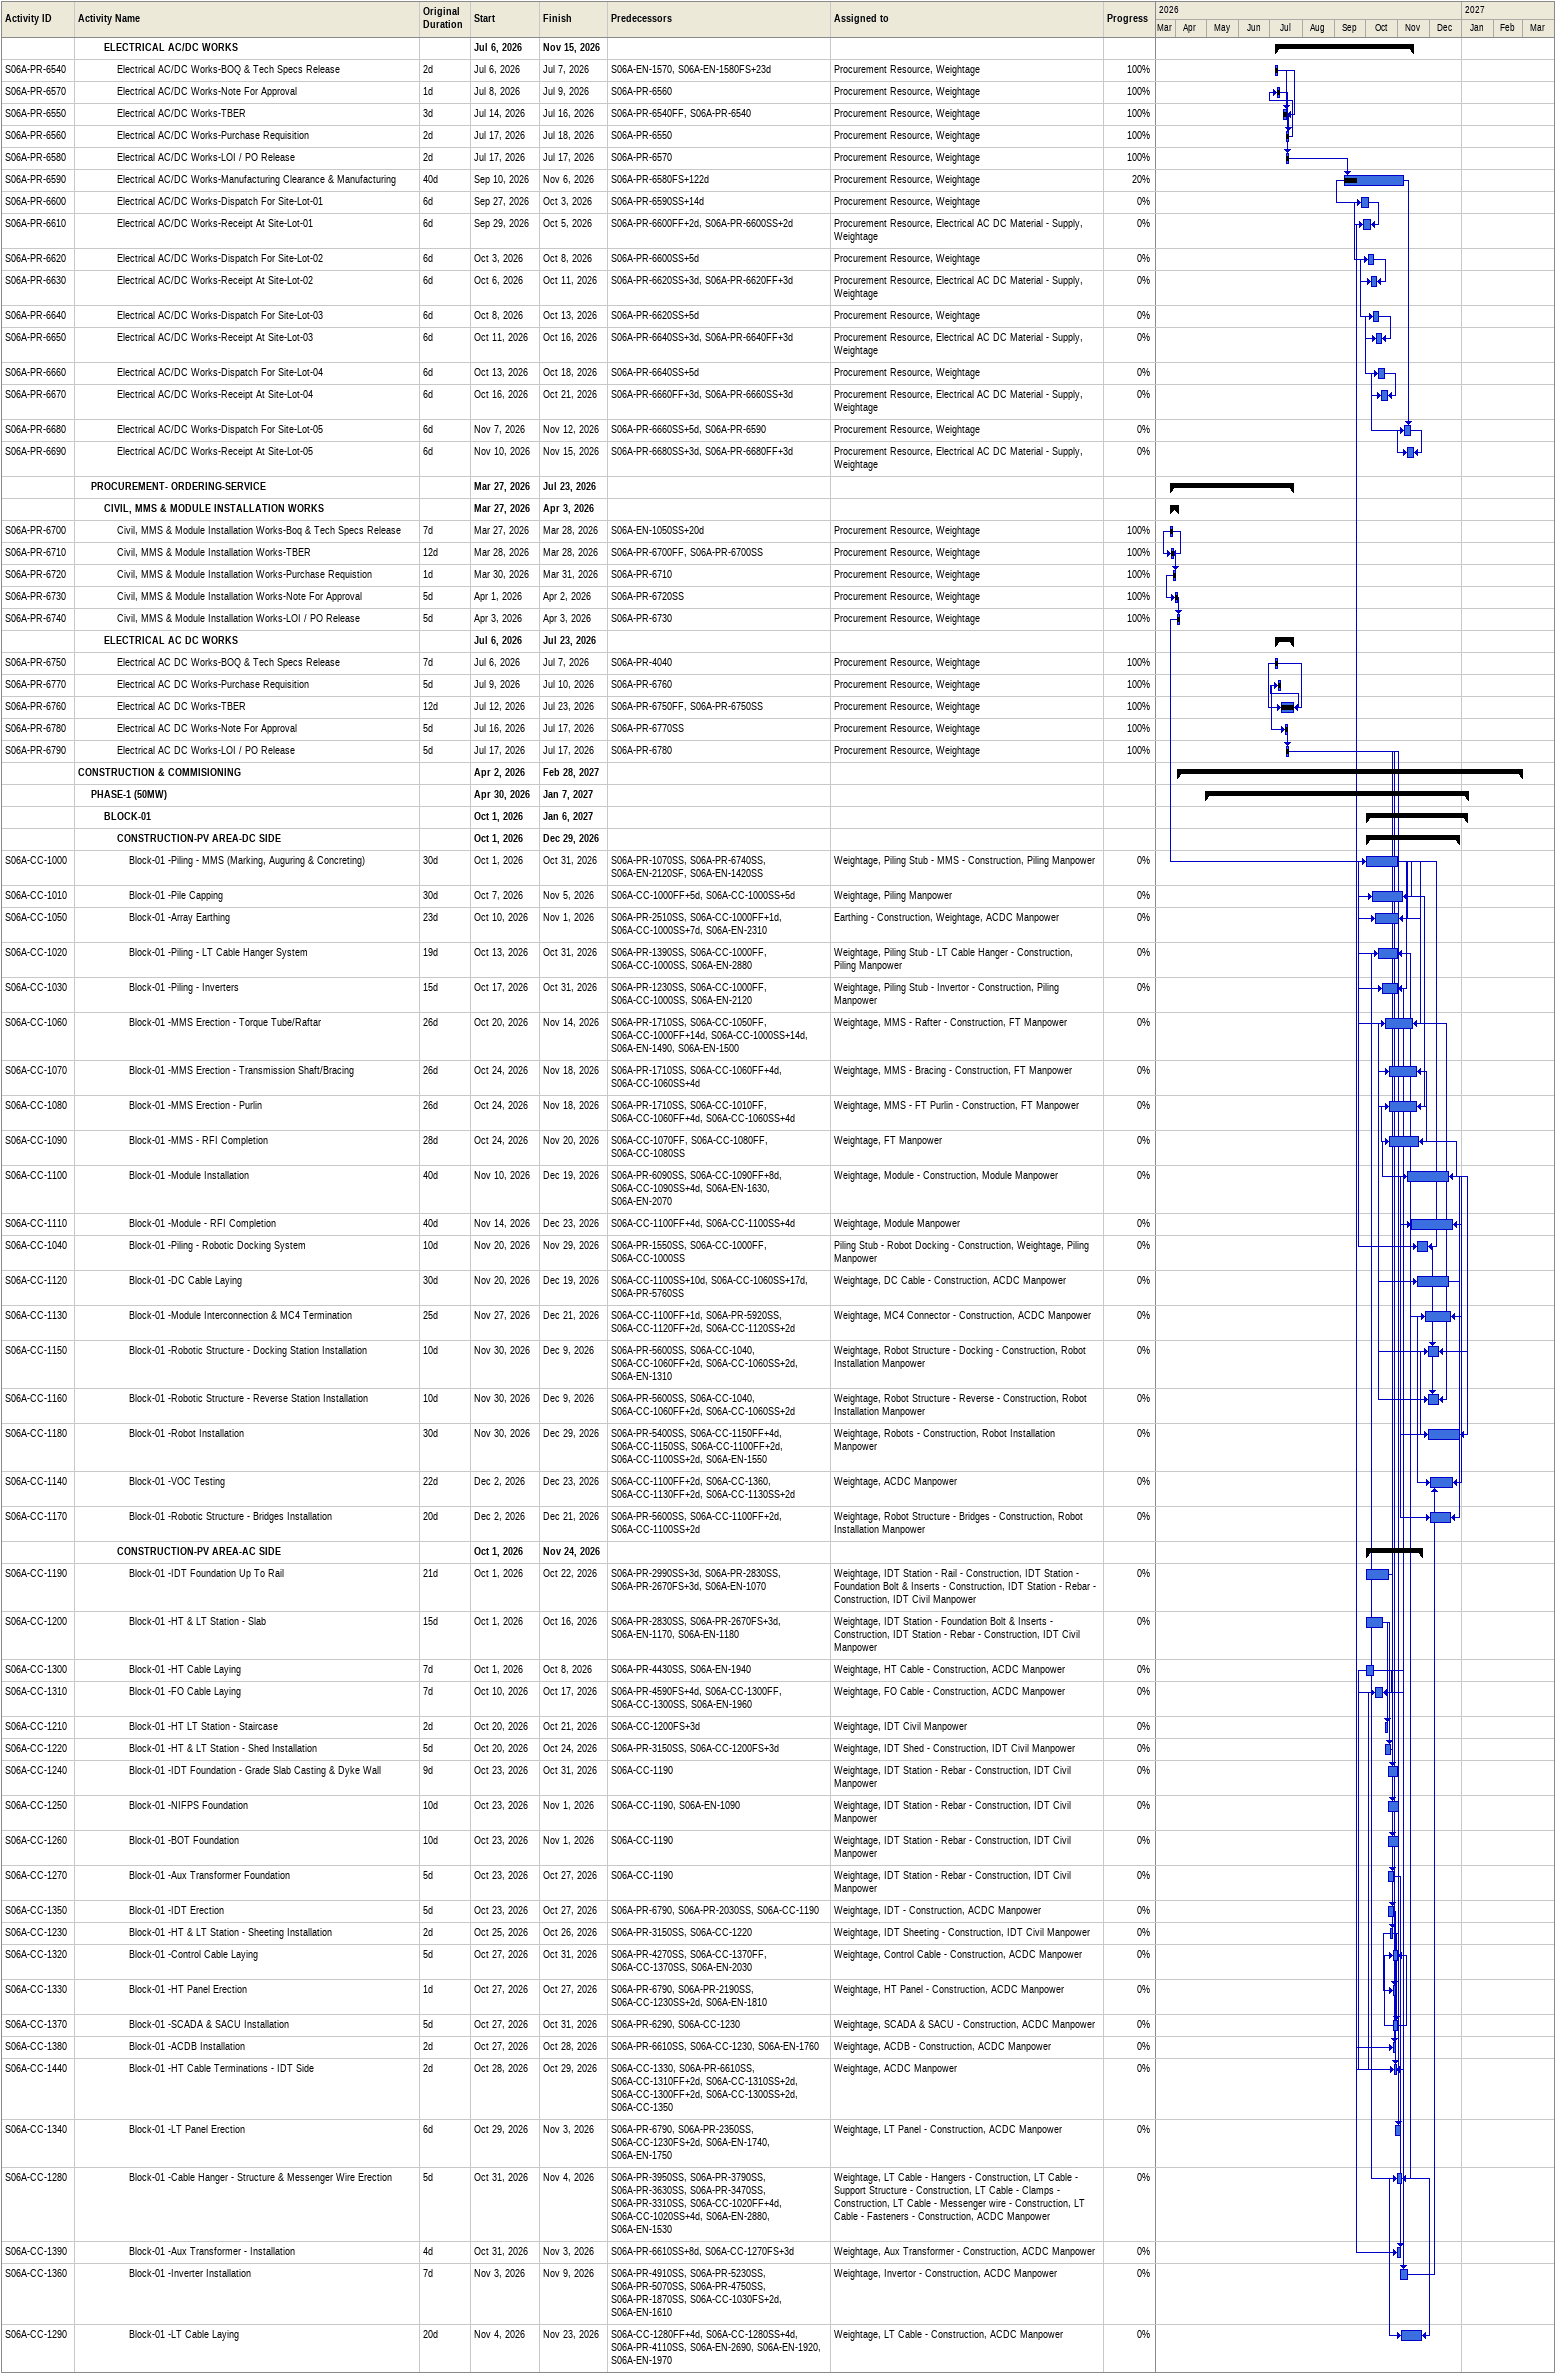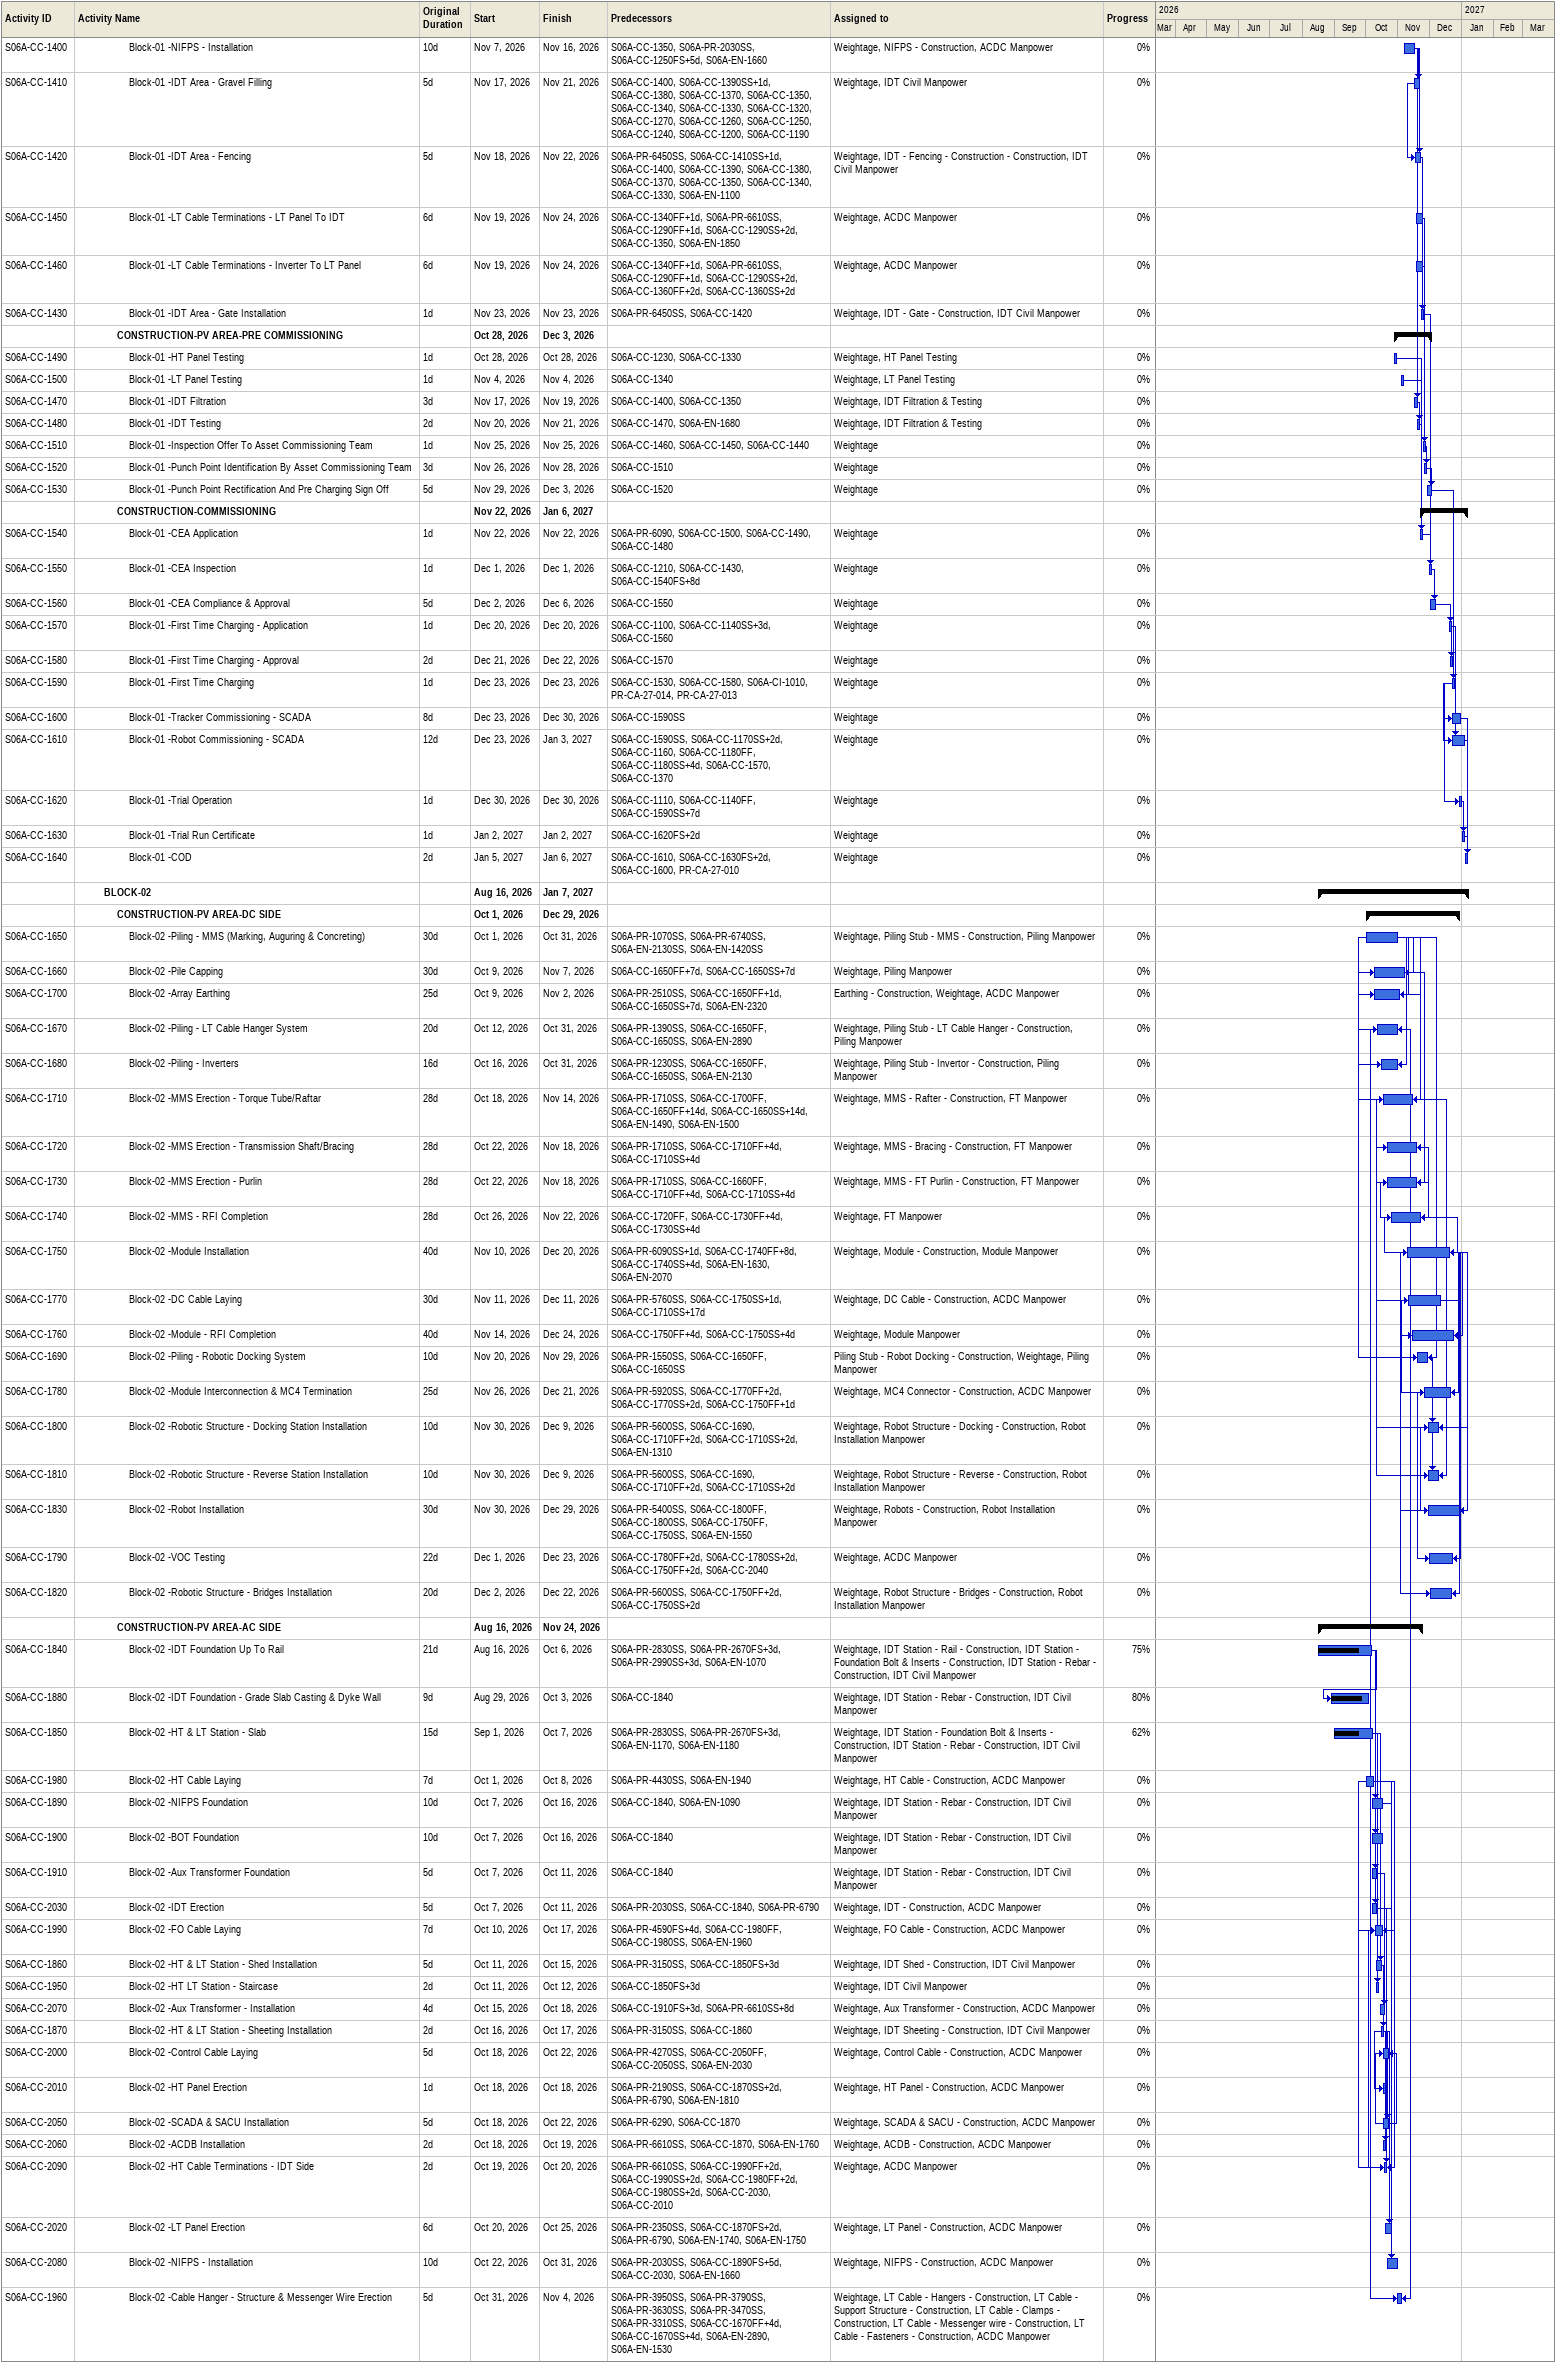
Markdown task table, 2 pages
| ID | Level | Task | Original duration | Start | Finish | Predecessors | Resources | % complete |
|---|---|---|---|---|---|---|---|---|
|  | 3 | **ELECTRICAL AC/DC WORKS** |  | 2026-07-06 | 2026-11-15 |  |  |  |
| S06A-PR-6540 | 4 | Electrical AC/DC Works-BOQ & Tech Specs Release | 2d | 2026-07-06 | 2026-07-07 | S06A-EN-1570, S06A-EN-1580FS+23d | Procurement Resource, Weightage | 100 |
| S06A-PR-6570 | 4 | Electrical AC/DC Works-Note For Approval | 1d | 2026-07-08 | 2026-07-09 | S06A-PR-6560 | Procurement Resource, Weightage | 100 |
| S06A-PR-6550 | 4 | Electrical AC/DC Works-TBER | 3d | 2026-07-14 | 2026-07-16 | S06A-PR-6540FF, S06A-PR-6540 | Procurement Resource, Weightage | 100 |
| S06A-PR-6560 | 4 | Electrical AC/DC Works-Purchase Requisition | 2d | 2026-07-17 | 2026-07-18 | S06A-PR-6550 | Procurement Resource, Weightage | 100 |
| S06A-PR-6580 | 4 | Electrical AC/DC Works-LOI / PO Release | 2d | 2026-07-17 | 2026-07-17 | S06A-PR-6570 | Procurement Resource, Weightage | 100 |
| S06A-PR-6590 | 4 | Electrical AC/DC Works-Manufacturing Clearance & Manufacturing | 40d | 2026-09-10 | 2026-11-06 | S06A-PR-6580FS+122d | Procurement Resource, Weightage | 20 |
| S06A-PR-6600 | 4 | Electrical AC/DC Works-Dispatch For Site-Lot-01 | 6d | 2026-09-27 | 2026-10-03 | S06A-PR-6590SS+14d | Procurement Resource, Weightage | 0 |
| S06A-PR-6610 | 4 | Electrical AC/DC Works-Receipt At Site-Lot-01 | 6d | 2026-09-29 | 2026-10-05 | S06A-PR-6600FF+2d, S06A-PR-6600SS+2d | Procurement Resource, Electrical AC DC Material - Supply, Weightage | 0 |
| S06A-PR-6620 | 4 | Electrical AC/DC Works-Dispatch For Site-Lot-02 | 6d | 2026-10-03 | 2026-10-08 | S06A-PR-6600SS+5d | Procurement Resource, Weightage | 0 |
| S06A-PR-6630 | 4 | Electrical AC/DC Works-Receipt At Site-Lot-02 | 6d | 2026-10-06 | 2026-10-11 | S06A-PR-6620SS+3d, S06A-PR-6620FF+3d | Procurement Resource, Electrical AC DC Material - Supply, Weightage | 0 |
| S06A-PR-6640 | 4 | Electrical AC/DC Works-Dispatch For Site-Lot-03 | 6d | 2026-10-08 | 2026-10-13 | S06A-PR-6620SS+5d | Procurement Resource, Weightage | 0 |
| S06A-PR-6650 | 4 | Electrical AC/DC Works-Receipt At Site-Lot-03 | 6d | 2026-10-11 | 2026-10-16 | S06A-PR-6640SS+3d, S06A-PR-6640FF+3d | Procurement Resource, Electrical AC DC Material - Supply, Weightage | 0 |
| S06A-PR-6660 | 4 | Electrical AC/DC Works-Dispatch For Site-Lot-04 | 6d | 2026-10-13 | 2026-10-18 | S06A-PR-6640SS+5d | Procurement Resource, Weightage | 0 |
| S06A-PR-6670 | 4 | Electrical AC/DC Works-Receipt At Site-Lot-04 | 6d | 2026-10-16 | 2026-10-21 | S06A-PR-6660FF+3d, S06A-PR-6660SS+3d | Procurement Resource, Electrical AC DC Material - Supply, Weightage | 0 |
| S06A-PR-6680 | 4 | Electrical AC/DC Works-Dispatch For Site-Lot-05 | 6d | 2026-11-07 | 2026-11-12 | S06A-PR-6660SS+5d, S06A-PR-6590 | Procurement Resource, Weightage | 0 |
| S06A-PR-6690 | 4 | Electrical AC/DC Works-Receipt At Site-Lot-05 | 6d | 2026-11-10 | 2026-11-15 | S06A-PR-6680SS+3d, S06A-PR-6680FF+3d | Procurement Resource, Electrical AC DC Material - Supply, Weightage | 0 |
|  | 2 | **PROCUREMENT- ORDERING-SERVICE** |  | 2026-03-27 | 2026-07-23 |  |  |  |
|  | 3 | **CIVIL, MMS & MODULE INSTALLATION WORKS** |  | 2026-03-27 | 2026-04-03 |  |  |  |
| S06A-PR-6700 | 4 | Civil, MMS & Module Installation Works-Boq & Tech Specs Release | 7d | 2026-03-27 | 2026-03-28 | S06A-EN-1050SS+20d | Procurement Resource, Weightage | 100 |
| S06A-PR-6710 | 4 | Civil, MMS & Module Installation Works-TBER | 12d | 2026-03-28 | 2026-03-28 | S06A-PR-6700FF, S06A-PR-6700SS | Procurement Resource, Weightage | 100 |
| S06A-PR-6720 | 4 | Civil, MMS & Module Installation Works-Purchase Requistion | 1d | 2026-03-30 | 2026-03-31 | S06A-PR-6710 | Procurement Resource, Weightage | 100 |
| S06A-PR-6730 | 4 | Civil, MMS & Module Installation Works-Note For Approval | 5d | 2026-04-01 | 2026-04-02 | S06A-PR-6720SS | Procurement Resource, Weightage | 100 |
| S06A-PR-6740 | 4 | Civil, MMS & Module Installation Works-LOI / PO Release | 5d | 2026-04-03 | 2026-04-03 | S06A-PR-6730 | Procurement Resource, Weightage | 100 |
|  | 3 | **ELECTRICAL AC DC WORKS** |  | 2026-07-06 | 2026-07-23 |  |  |  |
| S06A-PR-6750 | 4 | Electrical AC DC Works-BOQ & Tech Specs Release | 7d | 2026-07-06 | 2026-07-07 | S06A-PR-4040 | Procurement Resource, Weightage | 100 |
| S06A-PR-6770 | 4 | Electrical AC DC Works-Purchase Requisition | 5d | 2026-07-09 | 2026-07-10 | S06A-PR-6760 | Procurement Resource, Weightage | 100 |
| S06A-PR-6760 | 4 | Electrical AC DC Works-TBER | 12d | 2026-07-12 | 2026-07-23 | S06A-PR-6750FF, S06A-PR-6750SS | Procurement Resource, Weightage | 100 |
| S06A-PR-6780 | 4 | Electrical AC DC Works-Note For Approval | 5d | 2026-07-16 | 2026-07-17 | S06A-PR-6770SS | Procurement Resource, Weightage | 100 |
| S06A-PR-6790 | 4 | Electrical AC DC Works-LOI / PO Release | 5d | 2026-07-17 | 2026-07-17 | S06A-PR-6780 | Procurement Resource, Weightage | 100 |
|  | 1 | **CONSTRUCTION & COMMISIONING** |  | 2026-04-02 | 2027-02-28 |  |  |  |
|  | 2 | **PHASE-1 (50MW)** |  | 2026-04-30 | 2027-01-07 |  |  |  |
|  | 3 | **BLOCK-01** |  | 2026-10-01 | 2027-01-06 |  |  |  |
|  | 4 | **CONSTRUCTION-PV AREA-DC SIDE** |  | 2026-10-01 | 2026-12-29 |  |  |  |
| S06A-CC-1000 | 5 | Block-01 -Piling - MMS (Marking, Auguring & Concreting) | 30d | 2026-10-01 | 2026-10-31 | S06A-PR-1070SS, S06A-PR-6740SS, S06A-EN-2120SF, S06A-EN-1420SS | Weightage, Piling Stub - MMS - Construction, Piling Manpower | 0 |
| S06A-CC-1010 | 5 | Block-01 -Pile Capping | 30d | 2026-10-07 | 2026-11-05 | S06A-CC-1000FF+5d, S06A-CC-1000SS+5d | Weightage, Piling Manpower | 0 |
| S06A-CC-1050 | 5 | Block-01 -Array Earthing | 23d | 2026-10-10 | 2026-11-01 | S06A-PR-2510SS, S06A-CC-1000FF+1d, S06A-CC-1000SS+7d, S06A-EN-2310 | Earthing - Construction, Weightage, ACDC Manpower | 0 |
| S06A-CC-1020 | 5 | Block-01 -Piling - LT Cable Hanger System | 19d | 2026-10-13 | 2026-10-31 | S06A-PR-1390SS, S06A-CC-1000FF, S06A-CC-1000SS, S06A-EN-2880 | Weightage, Piling Stub - LT Cable Hanger - Construction, Piling Manpower | 0 |
| S06A-CC-1030 | 5 | Block-01 -Piling - Inverters | 15d | 2026-10-17 | 2026-10-31 | S06A-PR-1230SS, S06A-CC-1000FF, S06A-CC-1000SS, S06A-EN-2120 | Weightage, Piling Stub - Invertor - Construction, Piling Manpower | 0 |
| S06A-CC-1060 | 5 | Block-01 -MMS Erection - Torque Tube/Raftar | 26d | 2026-10-20 | 2026-11-14 | S06A-PR-1710SS, S06A-CC-1050FF, S06A-CC-1000FF+14d, S06A-CC-1000SS+14d, S06A-EN-1490, S06A-EN-1500 | Weightage, MMS - Rafter - Construction, FT Manpower | 0 |
| S06A-CC-1070 | 5 | Block-01 -MMS Erection - Transmission Shaft/Bracing | 26d | 2026-10-24 | 2026-11-18 | S06A-PR-1710SS, S06A-CC-1060FF+4d, S06A-CC-1060SS+4d | Weightage, MMS - Bracing - Construction, FT Manpower | 0 |
| S06A-CC-1080 | 5 | Block-01 -MMS Erection - Purlin | 26d | 2026-10-24 | 2026-11-18 | S06A-PR-1710SS, S06A-CC-1010FF, S06A-CC-1060FF+4d, S06A-CC-1060SS+4d | Weightage, MMS - FT Purlin - Construction, FT Manpower | 0 |
| S06A-CC-1090 | 5 | Block-01 -MMS - RFI Completion | 28d | 2026-10-24 | 2026-11-20 | S06A-CC-1070FF, S06A-CC-1080FF, S06A-CC-1080SS | Weightage, FT Manpower | 0 |
| S06A-CC-1100 | 5 | Block-01 -Module Installation | 40d | 2026-11-10 | 2026-12-19 | S06A-PR-6090SS, S06A-CC-1090FF+8d, S06A-CC-1090SS+4d, S06A-EN-1630, S06A-EN-2070 | Weightage, Module - Construction, Module Manpower | 0 |
| S06A-CC-1110 | 5 | Block-01 -Module - RFI Completion | 40d | 2026-11-14 | 2026-12-23 | S06A-CC-1100FF+4d, S06A-CC-1100SS+4d | Weightage, Module Manpower | 0 |
| S06A-CC-1040 | 5 | Block-01 -Piling - Robotic Docking System | 10d | 2026-11-20 | 2026-11-29 | S06A-PR-1550SS, S06A-CC-1000FF, S06A-CC-1000SS | Piling Stub - Robot Docking - Construction, Weightage, Piling Manpower | 0 |
| S06A-CC-1120 | 5 | Block-01 -DC Cable Laying | 30d | 2026-11-20 | 2026-12-19 | S06A-CC-1100SS+10d, S06A-CC-1060SS+17d, S06A-PR-5760SS | Weightage, DC Cable - Construction, ACDC Manpower | 0 |
| S06A-CC-1130 | 5 | Block-01 -Module Interconnection & MC4 Termination | 25d | 2026-11-27 | 2026-12-21 | S06A-CC-1100FF+1d, S06A-PR-5920SS, S06A-CC-1120FF+2d, S06A-CC-1120SS+2d | Weightage, MC4 Connector - Construction, ACDC Manpower | 0 |
| S06A-CC-1150 | 5 | Block-01 -Robotic Structure - Docking Station Installation | 10d | 2026-11-30 | 2026-12-09 | S06A-PR-5600SS, S06A-CC-1040, S06A-CC-1060FF+2d, S06A-CC-1060SS+2d, S06A-EN-1310 | Weightage, Robot Structure - Docking - Construction, Robot Installation Manpower | 0 |
| S06A-CC-1160 | 5 | Block-01 -Robotic Structure - Reverse Station Installation | 10d | 2026-11-30 | 2026-12-09 | S06A-PR-5600SS, S06A-CC-1040, S06A-CC-1060FF+2d, S06A-CC-1060SS+2d | Weightage, Robot Structure - Reverse - Construction, Robot Installation Manpower | 0 |
| S06A-CC-1180 | 5 | Block-01 -Robot Installation | 30d | 2026-11-30 | 2026-12-29 | S06A-PR-5400SS, S06A-CC-1150FF+4d, S06A-CC-1150SS, S06A-CC-1100FF+2d, S06A-CC-1100SS+2d, S06A-EN-1550 | Weightage, Robots - Construction, Robot Installation Manpower | 0 |
| S06A-CC-1140 | 5 | Block-01 -VOC Testing | 22d | 2026-12-02 | 2026-12-23 | S06A-CC-1100FF+2d, S06A-CC-1360, S06A-CC-1130FF+2d, S06A-CC-1130SS+2d | Weightage, ACDC Manpower | 0 |
| S06A-CC-1170 | 5 | Block-01 -Robotic Structure - Bridges Installation | 20d | 2026-12-02 | 2026-12-21 | S06A-PR-5600SS, S06A-CC-1100FF+2d, S06A-CC-1100SS+2d | Weightage, Robot Structure - Bridges - Construction, Robot Installation Manpower | 0 |
|  | 4 | **CONSTRUCTION-PV AREA-AC SIDE** |  | 2026-10-01 | 2026-11-24 |  |  |  |
| S06A-CC-1190 | 5 | Block-01 -IDT Foundation Up To Rail | 21d | 2026-10-01 | 2026-10-22 | S06A-PR-2990SS+3d, S06A-PR-2830SS, S06A-PR-2670FS+3d, S06A-EN-1070 | Weightage, IDT Station - Rail - Construction, IDT Station - Foundation Bolt & Inserts - Construction, IDT Station - Rebar - Construction, IDT Civil Manpower | 0 |
| S06A-CC-1200 | 5 | Block-01 -HT & LT Station - Slab | 15d | 2026-10-01 | 2026-10-16 | S06A-PR-2830SS, S06A-PR-2670FS+3d, S06A-EN-1170, S06A-EN-1180 | Weightage, IDT Station - Foundation Bolt & Inserts - Construction, IDT Station - Rebar - Construction, IDT Civil Manpower | 0 |
| S06A-CC-1300 | 5 | Block-01 -HT Cable Laying | 7d | 2026-10-01 | 2026-10-08 | S06A-PR-4430SS, S06A-EN-1940 | Weightage, HT Cable - Construction, ACDC Manpower | 0 |
| S06A-CC-1310 | 5 | Block-01 -FO Cable Laying | 7d | 2026-10-10 | 2026-10-17 | S06A-PR-4590FS+4d, S06A-CC-1300FF, S06A-CC-1300SS, S06A-EN-1960 | Weightage, FO Cable - Construction, ACDC Manpower | 0 |
| S06A-CC-1210 | 5 | Block-01 -HT LT Station - Staircase | 2d | 2026-10-20 | 2026-10-21 | S06A-CC-1200FS+3d | Weightage, IDT Civil Manpower | 0 |
| S06A-CC-1220 | 5 | Block-01 -HT & LT Station - Shed Installation | 5d | 2026-10-20 | 2026-10-24 | S06A-PR-3150SS, S06A-CC-1200FS+3d | Weightage, IDT Shed - Construction, IDT Civil Manpower | 0 |
| S06A-CC-1240 | 5 | Block-01 -IDT Foundation - Grade Slab Casting & Dyke Wall | 9d | 2026-10-23 | 2026-10-31 | S06A-CC-1190 | Weightage, IDT Station - Rebar - Construction, IDT Civil Manpower | 0 |
| S06A-CC-1250 | 5 | Block-01 -NIFPS Foundation | 10d | 2026-10-23 | 2026-11-01 | S06A-CC-1190, S06A-EN-1090 | Weightage, IDT Station - Rebar - Construction, IDT Civil Manpower | 0 |
| S06A-CC-1260 | 5 | Block-01 -BOT Foundation | 10d | 2026-10-23 | 2026-11-01 | S06A-CC-1190 | Weightage, IDT Station - Rebar - Construction, IDT Civil Manpower | 0 |
| S06A-CC-1270 | 5 | Block-01 -Aux Transformer Foundation | 5d | 2026-10-23 | 2026-10-27 | S06A-CC-1190 | Weightage, IDT Station - Rebar - Construction, IDT Civil Manpower | 0 |
| S06A-CC-1350 | 5 | Block-01 -IDT Erection | 5d | 2026-10-23 | 2026-10-27 | S06A-PR-6790, S06A-PR-2030SS, S06A-CC-1190 | Weightage, IDT - Construction, ACDC Manpower | 0 |
| S06A-CC-1230 | 5 | Block-01 -HT & LT Station - Sheeting Installation | 2d | 2026-10-25 | 2026-10-26 | S06A-PR-3150SS, S06A-CC-1220 | Weightage, IDT Sheeting - Construction, IDT Civil Manpower | 0 |
| S06A-CC-1320 | 5 | Block-01 -Control Cable Laying | 5d | 2026-10-27 | 2026-10-31 | S06A-PR-4270SS, S06A-CC-1370FF, S06A-CC-1370SS, S06A-EN-2030 | Weightage, Control Cable - Construction, ACDC Manpower | 0 |
| S06A-CC-1330 | 5 | Block-01 -HT Panel Erection | 1d | 2026-10-27 | 2026-10-27 | S06A-PR-6790, S06A-PR-2190SS, S06A-CC-1230SS+2d, S06A-EN-1810 | Weightage, HT Panel - Construction, ACDC Manpower | 0 |
| S06A-CC-1370 | 5 | Block-01 -SCADA & SACU Installation | 5d | 2026-10-27 | 2026-10-31 | S06A-PR-6290, S06A-CC-1230 | Weightage, SCADA & SACU - Construction, ACDC Manpower | 0 |
| S06A-CC-1380 | 5 | Block-01 -ACDB Installation | 2d | 2026-10-27 | 2026-10-28 | S06A-PR-6610SS, S06A-CC-1230, S06A-EN-1760 | Weightage, ACDB - Construction, ACDC Manpower | 0 |
| S06A-CC-1440 | 5 | Block-01 -HT Cable Terminations - IDT Side | 2d | 2026-10-28 | 2026-10-29 | S06A-CC-1330, S06A-PR-6610SS, S06A-CC-1310FF+2d, S06A-CC-1310SS+2d, S06A-CC-1300FF+2d, S06A-CC-1300SS+2d, S06A-CC-1350 | Weightage, ACDC Manpower | 0 |
| S06A-CC-1340 | 5 | Block-01 -LT Panel Erection | 6d | 2026-10-29 | 2026-11-03 | S06A-PR-6790, S06A-PR-2350SS, S06A-CC-1230FS+2d, S06A-EN-1740, S06A-EN-1750 | Weightage, LT Panel - Construction, ACDC Manpower | 0 |
| S06A-CC-1280 | 5 | Block-01 -Cable Hanger - Structure & Messenger Wire Erection | 5d | 2026-10-31 | 2026-11-04 | S06A-PR-3950SS, S06A-PR-3790SS, S06A-PR-3630SS, S06A-PR-3470SS, S06A-PR-3310SS, S06A-CC-1020FF+4d, S06A-CC-1020SS+4d, S06A-EN-2880, S06A-EN-1530 | Weightage, LT Cable - Hangers - Construction, LT Cable - Support Structure - Construction, LT Cable - Clamps - Construction, LT Cable - Messenger wire - Construction, LT Cable - Fasteners - Construction, ACDC Manpower | 0 |
| S06A-CC-1390 | 5 | Block-01 -Aux Transformer - Installation | 4d | 2026-10-31 | 2026-11-03 | S06A-PR-6610SS+8d, S06A-CC-1270FS+3d | Weightage, Aux Transformer - Construction, ACDC Manpower | 0 |
| S06A-CC-1360 | 5 | Block-01 -Inverter Installation | 7d | 2026-11-03 | 2026-11-09 | S06A-PR-4910SS, S06A-PR-5230SS, S06A-PR-5070SS, S06A-PR-4750SS, S06A-PR-1870SS, S06A-CC-1030FS+2d, S06A-EN-1610 | Weightage, Invertor - Construction, ACDC Manpower | 0 |
| S06A-CC-1290 | 5 | Block-01 -LT Cable Laying | 20d | 2026-11-04 | 2026-11-23 | S06A-CC-1280FF+4d, S06A-CC-1280SS+4d, S06A-PR-4110SS, S06A-EN-2690, S06A-EN-1920, S06A-EN-1970 | Weightage, LT Cable - Construction, ACDC Manpower | 0 |
| S06A-CC-1400 | 5 | Block-01 -NIFPS - Installation | 10d | 2026-11-07 | 2026-11-16 | S06A-CC-1350, S06A-PR-2030SS, S06A-CC-1250FS+5d, S06A-EN-1660 | Weightage, NIFPS - Construction, ACDC Manpower | 0 |
| S06A-CC-1410 | 5 | Block-01 -IDT Area - Gravel Filling | 5d | 2026-11-17 | 2026-11-21 | S06A-CC-1400, S06A-CC-1390SS+1d, S06A-CC-1380, S06A-CC-1370, S06A-CC-1350, S06A-CC-1340, S06A-CC-1330, S06A-CC-1320, S06A-CC-1270, S06A-CC-1260, S06A-CC-1250, S06A-CC-1240, S06A-CC-1200, S06A-CC-1190 | Weightage, IDT Civil Manpower | 0 |
| S06A-CC-1420 | 5 | Block-01 -IDT Area - Fencing | 5d | 2026-11-18 | 2026-11-22 | S06A-PR-6450SS, S06A-CC-1410SS+1d, S06A-CC-1400, S06A-CC-1390, S06A-CC-1380, S06A-CC-1370, S06A-CC-1350, S06A-CC-1340, S06A-CC-1330, S06A-EN-1100 | Weightage, IDT - Fencing - Construction - Construction, IDT Civil Manpower | 0 |
| S06A-CC-1450 | 5 | Block-01 -LT Cable Terminations - LT Panel To IDT | 6d | 2026-11-19 | 2026-11-24 | S06A-CC-1340FF+1d, S06A-PR-6610SS, S06A-CC-1290FF+1d, S06A-CC-1290SS+2d, S06A-CC-1350, S06A-EN-1850 | Weightage, ACDC Manpower | 0 |
| S06A-CC-1460 | 5 | Block-01 -LT Cable Terminations - Inverter To LT Panel | 6d | 2026-11-19 | 2026-11-24 | S06A-CC-1340FF+1d, S06A-PR-6610SS, S06A-CC-1290FF+1d, S06A-CC-1290SS+2d, S06A-CC-1360FF+2d, S06A-CC-1360SS+2d | Weightage, ACDC Manpower | 0 |
| S06A-CC-1430 | 5 | Block-01 -IDT Area - Gate Installation | 1d | 2026-11-23 | 2026-11-23 | S06A-PR-6450SS, S06A-CC-1420 | Weightage, IDT - Gate - Construction, IDT Civil Manpower | 0 |
|  | 4 | **CONSTRUCTION-PV AREA-PRE COMMISSIONING** |  | 2026-10-28 | 2026-12-03 |  |  |  |
| S06A-CC-1490 | 5 | Block-01 -HT Panel Testing | 1d | 2026-10-28 | 2026-10-28 | S06A-CC-1230, S06A-CC-1330 | Weightage, HT Panel Testing | 0 |
| S06A-CC-1500 | 5 | Block-01 -LT Panel Testing | 1d | 2026-11-04 | 2026-11-04 | S06A-CC-1340 | Weightage, LT Panel Testing | 0 |
| S06A-CC-1470 | 5 | Block-01 -IDT Filtration | 3d | 2026-11-17 | 2026-11-19 | S06A-CC-1400, S06A-CC-1350 | Weightage, IDT Filtration & Testing | 0 |
| S06A-CC-1480 | 5 | Block-01 -IDT Testing | 2d | 2026-11-20 | 2026-11-21 | S06A-CC-1470, S06A-EN-1680 | Weightage, IDT Filtration & Testing | 0 |
| S06A-CC-1510 | 5 | Block-01 -Inspection Offer To Asset Commissioning Team | 1d | 2026-11-25 | 2026-11-25 | S06A-CC-1460, S06A-CC-1450, S06A-CC-1440 | Weightage | 0 |
| S06A-CC-1520 | 5 | Block-01 -Punch Point Identification By Asset Commissioning Team | 3d | 2026-11-26 | 2026-11-28 | S06A-CC-1510 | Weightage | 0 |
| S06A-CC-1530 | 5 | Block-01 -Punch Point Rectification And Pre Charging Sign Off | 5d | 2026-11-29 | 2026-12-03 | S06A-CC-1520 | Weightage | 0 |
|  | 4 | **CONSTRUCTION-COMMISSIONING** |  | 2026-11-22 | 2027-01-06 |  |  |  |
| S06A-CC-1540 | 5 | Block-01 -CEA Application | 1d | 2026-11-22 | 2026-11-22 | S06A-PR-6090, S06A-CC-1500, S06A-CC-1490, S06A-CC-1480 | Weightage | 0 |
| S06A-CC-1550 | 5 | Block-01 -CEA Inspection | 1d | 2026-12-01 | 2026-12-01 | S06A-CC-1210, S06A-CC-1430, S06A-CC-1540FS+8d | Weightage | 0 |
| S06A-CC-1560 | 5 | Block-01 -CEA Compliance & Approval | 5d | 2026-12-02 | 2026-12-06 | S06A-CC-1550 | Weightage | 0 |
| S06A-CC-1570 | 5 | Block-01 -First Time Charging - Application | 1d | 2026-12-20 | 2026-12-20 | S06A-CC-1100, S06A-CC-1140SS+3d, S06A-CC-1560 | Weightage | 0 |
| S06A-CC-1580 | 5 | Block-01 -First Time Charging - Approval | 2d | 2026-12-21 | 2026-12-22 | S06A-CC-1570 | Weightage | 0 |
| S06A-CC-1590 | 5 | Block-01 -First Time Charging | 1d | 2026-12-23 | 2026-12-23 | S06A-CC-1530, S06A-CC-1580, S06A-CI-1010, PR-CA-27-014, PR-CA-27-013 | Weightage | 0 |
| S06A-CC-1600 | 5 | Block-01 -Tracker Commissioning - SCADA | 8d | 2026-12-23 | 2026-12-30 | S06A-CC-1590SS | Weightage | 0 |
| S06A-CC-1610 | 5 | Block-01 -Robot Commissioning - SCADA | 12d | 2026-12-23 | 2027-01-03 | S06A-CC-1590SS, S06A-CC-1170SS+2d, S06A-CC-1160, S06A-CC-1180FF, S06A-CC-1180SS+4d, S06A-CC-1570, S06A-CC-1370 | Weightage | 0 |
| S06A-CC-1620 | 5 | Block-01 -Trial Operation | 1d | 2026-12-30 | 2026-12-30 | S06A-CC-1110, S06A-CC-1140FF, S06A-CC-1590SS+7d | Weightage | 0 |
| S06A-CC-1630 | 5 | Block-01 -Trial Run Certificate | 1d | 2027-01-02 | 2027-01-02 | S06A-CC-1620FS+2d | Weightage | 0 |
| S06A-CC-1640 | 5 | Block-01 -COD | 2d | 2027-01-05 | 2027-01-06 | S06A-CC-1610, S06A-CC-1630FS+2d, S06A-CC-1600, PR-CA-27-010 | Weightage | 0 |
|  | 3 | **BLOCK-02** |  | 2026-08-16 | 2027-01-07 |  |  |  |
|  | 4 | **CONSTRUCTION-PV AREA-DC SIDE** |  | 2026-10-01 | 2026-12-29 |  |  |  |
| S06A-CC-1650 | 5 | Block-02 -Piling - MMS (Marking, Auguring & Concreting) | 30d | 2026-10-01 | 2026-10-31 | S06A-PR-1070SS, S06A-PR-6740SS, S06A-EN-2130SS, S06A-EN-1420SS | Weightage, Piling Stub - MMS - Construction, Piling Manpower | 0 |
| S06A-CC-1660 | 5 | Block-02 -Pile Capping | 30d | 2026-10-09 | 2026-11-07 | S06A-CC-1650FF+7d, S06A-CC-1650SS+7d | Weightage, Piling Manpower | 0 |
| S06A-CC-1700 | 5 | Block-02 -Array Earthing | 25d | 2026-10-09 | 2026-11-02 | S06A-PR-2510SS, S06A-CC-1650FF+1d, S06A-CC-1650SS+7d, S06A-EN-2320 | Earthing - Construction, Weightage, ACDC Manpower | 0 |
| S06A-CC-1670 | 5 | Block-02 -Piling - LT Cable Hanger System | 20d | 2026-10-12 | 2026-10-31 | S06A-PR-1390SS, S06A-CC-1650FF, S06A-CC-1650SS, S06A-EN-2890 | Weightage, Piling Stub - LT Cable Hanger - Construction, Piling Manpower | 0 |
| S06A-CC-1680 | 5 | Block-02 -Piling - Inverters | 16d | 2026-10-16 | 2026-10-31 | S06A-PR-1230SS, S06A-CC-1650FF, S06A-CC-1650SS, S06A-EN-2130 | Weightage, Piling Stub - Invertor - Construction, Piling Manpower | 0 |
| S06A-CC-1710 | 5 | Block-02 -MMS Erection - Torque Tube/Raftar | 28d | 2026-10-18 | 2026-11-14 | S06A-PR-1710SS, S06A-CC-1700FF, S06A-CC-1650FF+14d, S06A-CC-1650SS+14d, S06A-EN-1490, S06A-EN-1500 | Weightage, MMS - Rafter - Construction, FT Manpower | 0 |
| S06A-CC-1720 | 5 | Block-02 -MMS Erection - Transmission Shaft/Bracing | 28d | 2026-10-22 | 2026-11-18 | S06A-PR-1710SS, S06A-CC-1710FF+4d, S06A-CC-1710SS+4d | Weightage, MMS - Bracing - Construction, FT Manpower | 0 |
| S06A-CC-1730 | 5 | Block-02 -MMS Erection - Purlin | 28d | 2026-10-22 | 2026-11-18 | S06A-PR-1710SS, S06A-CC-1660FF, S06A-CC-1710FF+4d, S06A-CC-1710SS+4d | Weightage, MMS - FT Purlin - Construction, FT Manpower | 0 |
| S06A-CC-1740 | 5 | Block-02 -MMS - RFI Completion | 28d | 2026-10-26 | 2026-11-22 | S06A-CC-1720FF, S06A-CC-1730FF+4d, S06A-CC-1730SS+4d | Weightage, FT Manpower | 0 |
| S06A-CC-1750 | 5 | Block-02 -Module Installation | 40d | 2026-11-10 | 2026-12-20 | S06A-PR-6090SS+1d, S06A-CC-1740FF+8d, S06A-CC-1740SS+4d, S06A-EN-1630, S06A-EN-2070 | Weightage, Module - Construction, Module Manpower | 0 |
| S06A-CC-1770 | 5 | Block-02 -DC Cable Laying | 30d | 2026-11-11 | 2026-12-11 | S06A-PR-5760SS, S06A-CC-1750SS+1d, S06A-CC-1710SS+17d | Weightage, DC Cable - Construction, ACDC Manpower | 0 |
| S06A-CC-1760 | 5 | Block-02 -Module - RFI Completion | 40d | 2026-11-14 | 2026-12-24 | S06A-CC-1750FF+4d, S06A-CC-1750SS+4d | Weightage, Module Manpower | 0 |
| S06A-CC-1690 | 5 | Block-02 -Piling - Robotic Docking System | 10d | 2026-11-20 | 2026-11-29 | S06A-PR-1550SS, S06A-CC-1650FF, S06A-CC-1650SS | Piling Stub - Robot Docking - Construction, Weightage, Piling Manpower | 0 |
| S06A-CC-1780 | 5 | Block-02 -Module Interconnection & MC4 Termination | 25d | 2026-11-26 | 2026-12-21 | S06A-PR-5920SS, S06A-CC-1770FF+2d, S06A-CC-1770SS+2d, S06A-CC-1750FF+1d | Weightage, MC4 Connector - Construction, ACDC Manpower | 0 |
| S06A-CC-1800 | 5 | Block-02 -Robotic Structure - Docking Station Installation | 10d | 2026-11-30 | 2026-12-09 | S06A-PR-5600SS, S06A-CC-1690, S06A-CC-1710FF+2d, S06A-CC-1710SS+2d, S06A-EN-1310 | Weightage, Robot Structure - Docking - Construction, Robot Installation Manpower | 0 |
| S06A-CC-1810 | 5 | Block-02 -Robotic Structure - Reverse Station Installation | 10d | 2026-11-30 | 2026-12-09 | S06A-PR-5600SS, S06A-CC-1690, S06A-CC-1710FF+2d, S06A-CC-1710SS+2d | Weightage, Robot Structure - Reverse - Construction, Robot Installation Manpower | 0 |
| S06A-CC-1830 | 5 | Block-02 -Robot Installation | 30d | 2026-11-30 | 2026-12-29 | S06A-PR-5400SS, S06A-CC-1800FF, S06A-CC-1800SS, S06A-CC-1750FF, S06A-CC-1750SS, S06A-EN-1550 | Weightage, Robots - Construction, Robot Installation Manpower | 0 |
| S06A-CC-1790 | 5 | Block-02 -VOC Testing | 22d | 2026-12-01 | 2026-12-23 | S06A-CC-1780FF+2d, S06A-CC-1780SS+2d, S06A-CC-1750FF+2d, S06A-CC-2040 | Weightage, ACDC Manpower | 0 |
| S06A-CC-1820 | 5 | Block-02 -Robotic Structure - Bridges Installation | 20d | 2026-12-02 | 2026-12-22 | S06A-PR-5600SS, S06A-CC-1750FF+2d, S06A-CC-1750SS+2d | Weightage, Robot Structure - Bridges - Construction, Robot Installation Manpower | 0 |
|  | 4 | **CONSTRUCTION-PV AREA-AC SIDE** |  | 2026-08-16 | 2026-11-24 |  |  |  |
| S06A-CC-1840 | 5 | Block-02 -IDT Foundation Up To Rail | 21d | 2026-08-16 | 2026-10-06 | S06A-PR-2830SS, S06A-PR-2670FS+3d, S06A-PR-2990SS+3d, S06A-EN-1070 | Weightage, IDT Station - Rail - Construction, IDT Station - Foundation Bolt & Inserts - Construction, IDT Station - Rebar - Construction, IDT Civil Manpower | 75 |
| S06A-CC-1880 | 5 | Block-02 -IDT Foundation - Grade Slab Casting & Dyke Wall | 9d | 2026-08-29 | 2026-10-03 | S06A-CC-1840 | Weightage, IDT Station - Rebar - Construction, IDT Civil Manpower | 80 |
| S06A-CC-1850 | 5 | Block-02 -HT & LT Station - Slab | 15d | 2026-09-01 | 2026-10-07 | S06A-PR-2830SS, S06A-PR-2670FS+3d, S06A-EN-1170, S06A-EN-1180 | Weightage, IDT Station - Foundation Bolt & Inserts - Construction, IDT Station - Rebar - Construction, IDT Civil Manpower | 62 |
| S06A-CC-1980 | 5 | Block-02 -HT Cable Laying | 7d | 2026-10-01 | 2026-10-08 | S06A-PR-4430SS, S06A-EN-1940 | Weightage, HT Cable - Construction, ACDC Manpower | 0 |
| S06A-CC-1890 | 5 | Block-02 -NIFPS Foundation | 10d | 2026-10-07 | 2026-10-16 | S06A-CC-1840, S06A-EN-1090 | Weightage, IDT Station - Rebar - Construction, IDT Civil Manpower | 0 |
| S06A-CC-1900 | 5 | Block-02 -BOT Foundation | 10d | 2026-10-07 | 2026-10-16 | S06A-CC-1840 | Weightage, IDT Station - Rebar - Construction, IDT Civil Manpower | 0 |
| S06A-CC-1910 | 5 | Block-02 -Aux Transformer Foundation | 5d | 2026-10-07 | 2026-10-11 | S06A-CC-1840 | Weightage, IDT Station - Rebar - Construction, IDT Civil Manpower | 0 |
| S06A-CC-2030 | 5 | Block-02 -IDT Erection | 5d | 2026-10-07 | 2026-10-11 | S06A-PR-2030SS, S06A-CC-1840, S06A-PR-6790 | Weightage, IDT - Construction, ACDC Manpower | 0 |
| S06A-CC-1990 | 5 | Block-02 -FO Cable Laying | 7d | 2026-10-10 | 2026-10-17 | S06A-PR-4590FS+4d, S06A-CC-1980FF, S06A-CC-1980SS, S06A-EN-1960 | Weightage, FO Cable - Construction, ACDC Manpower | 0 |
| S06A-CC-1860 | 5 | Block-02 -HT & LT Station - Shed Installation | 5d | 2026-10-11 | 2026-10-15 | S06A-PR-3150SS, S06A-CC-1850FS+3d | Weightage, IDT Shed - Construction, IDT Civil Manpower | 0 |
| S06A-CC-1950 | 5 | Block-02 -HT LT Station - Staircase | 2d | 2026-10-11 | 2026-10-12 | S06A-CC-1850FS+3d | Weightage, IDT Civil Manpower | 0 |
| S06A-CC-2070 | 5 | Block-02 -Aux Transformer - Installation | 4d | 2026-10-15 | 2026-10-18 | S06A-CC-1910FS+3d, S06A-PR-6610SS+8d | Weightage, Aux Transformer - Construction, ACDC Manpower | 0 |
| S06A-CC-1870 | 5 | Block-02 -HT & LT Station - Sheeting Installation | 2d | 2026-10-16 | 2026-10-17 | S06A-PR-3150SS, S06A-CC-1860 | Weightage, IDT Sheeting - Construction, IDT Civil Manpower | 0 |
| S06A-CC-2000 | 5 | Block-02 -Control Cable Laying | 5d | 2026-10-18 | 2026-10-22 | S06A-PR-4270SS, S06A-CC-2050FF, S06A-CC-2050SS, S06A-EN-2030 | Weightage, Control Cable - Construction, ACDC Manpower | 0 |
| S06A-CC-2010 | 5 | Block-02 -HT Panel Erection | 1d | 2026-10-18 | 2026-10-18 | S06A-PR-2190SS, S06A-CC-1870SS+2d, S06A-PR-6790, S06A-EN-1810 | Weightage, HT Panel - Construction, ACDC Manpower | 0 |
| S06A-CC-2050 | 5 | Block-02 -SCADA & SACU Installation | 5d | 2026-10-18 | 2026-10-22 | S06A-PR-6290, S06A-CC-1870 | Weightage, SCADA & SACU - Construction, ACDC Manpower | 0 |
| S06A-CC-2060 | 5 | Block-02 -ACDB Installation | 2d | 2026-10-18 | 2026-10-19 | S06A-PR-6610SS, S06A-CC-1870, S06A-EN-1760 | Weightage, ACDB - Construction, ACDC Manpower | 0 |
| S06A-CC-2090 | 5 | Block-02 -HT Cable Terminations - IDT Side | 2d | 2026-10-19 | 2026-10-20 | S06A-PR-6610SS, S06A-CC-1990FF+2d, S06A-CC-1990SS+2d, S06A-CC-1980FF+2d, S06A-CC-1980SS+2d, S06A-CC-2030, S06A-CC-2010 | Weightage, ACDC Manpower | 0 |
| S06A-CC-2020 | 5 | Block-02 -LT Panel Erection | 6d | 2026-10-20 | 2026-10-25 | S06A-PR-2350SS, S06A-CC-1870FS+2d, S06A-PR-6790, S06A-EN-1740, S06A-EN-1750 | Weightage, LT Panel - Construction, ACDC Manpower | 0 |
| S06A-CC-2080 | 5 | Block-02 -NIFPS - Installation | 10d | 2026-10-22 | 2026-10-31 | S06A-PR-2030SS, S06A-CC-1890FS+5d, S06A-CC-2030, S06A-EN-1660 | Weightage, NIFPS - Construction, ACDC Manpower | 0 |
| S06A-CC-1960 | 5 | Block-02 -Cable Hanger - Structure & Messenger Wire Erection | 5d | 2026-10-31 | 2026-11-04 | S06A-PR-3950SS, S06A-PR-3790SS, S06A-PR-3630SS, S06A-PR-3470SS, S06A-PR-3310SS, S06A-CC-1670FF+4d, S06A-CC-1670SS+4d, S06A-EN-2890, S06A-EN-1530 | Weightage, LT Cable - Hangers - Construction, LT Cable - Support Structure - Construction, LT Cable - Clamps - Construction, LT Cable - Messenger wire - Construction, LT Cable - Fasteners - Construction, ACDC Manpower | 0 |
